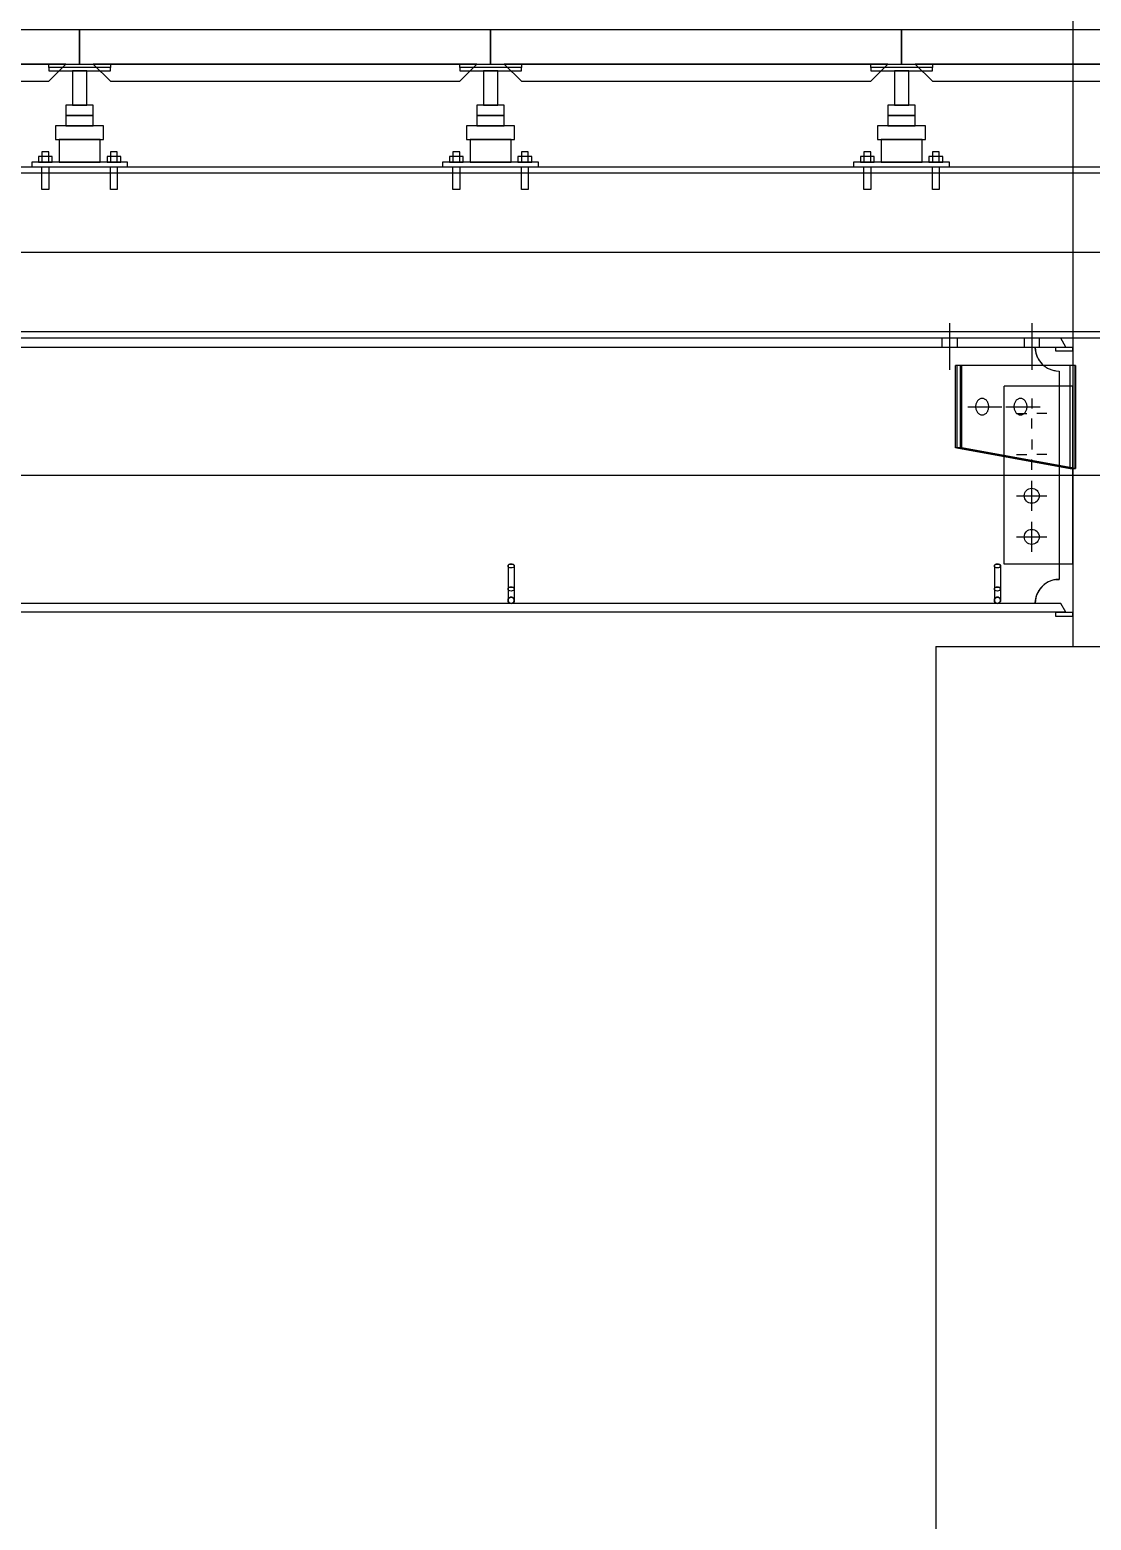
# Model space of a CAD drawing. Header units: millimetres. Extents: x -32710 to 654186, y -254124 to 420220.
# Drawn here: x 245727 to 247277, y 383775 to 385950 of the extents above; entities that cross this region are included whole.
import ezdxf

# ---------------------------------------------------------------- set-up
doc = ezdxf.new("R2010")
doc.units = ezdxf.units.MM
doc.header["$LTSCALE"] = 1000
for name, pattern in [('DXK_LINE_DOT2', [3.9198, 1.9599, -1.9599]), ('DXK_LINE_DOT3', [5.9187, 2.979, -0.9799, 0.9799, -0.9799]), ('TPH12-SEC-@E$0$CENTERK5', [6.916, 6.667, -0.083, 0.083, -0.083])]:
    doc.linetypes.add(name, pattern=pattern)
for name, color, linetype in [('MD-20250424-增加TRAY與FS主管位置調整', 7, 'Continuous'), ('Raised Floor', 1, 'Continuous'), ('TPH12-SEC-@E$0$H-SIN', 252, 'TPH12-SEC-@E$0$CENTERK5'), ('TPH12-SEC-@E$0$STEEL3', 252, 'Continuous'), ('TPH12-SEC-@E$0$SUGATA3', 252, 'Continuous')]:
    doc.layers.add(name, color=color, linetype=linetype)

# ---------------------------------------------------------------- blocks, each defined once
blk = doc.blocks.new('TPH12-SEC-@E')
at = {"layer": 'TPH12-SEC-@E$0$H-SIN'}
blk.add_line((274800, 385950), (45200, 385950), dxfattribs=at)
at = {"layer": 'TPH12-SEC-@E$0$STEEL3'}
blk.add_line((247250, 393725), (247250, 385050), dxfattribs=at)
at = {"layer": 'TPH12-SEC-@E$0$SUGATA3'}
for q in [(247050, 383200), (248150, 385050)]:
    blk.add_line((247050, 385050), q, dxfattribs=at)
blk = doc.blocks.new('A$C62b8fcb1')
at = {"color": 8, "linetype": 'Continuous'}
for p, q in [((-32895, 2534), (-24505, 2534)), ((-24505, 2525), (-32895, 2525)), ((-25030, 2306), (-25030, 2238)), ((-24910, 2306), (-24910, 2238)), ((-24620, 2293), (-32780, 2293)), ((-24620, 2284), (-27200, 2284)), ((-24867.5, 2284), (-27182.5, 2284)), ((-25041, 2284), (-25041, 2271)), ((-25019, 2284), (-25019, 2271)), ((-24921, 2284), (-24921, 2271)), ((-24899, 2284), (-24899, 2271)), ((-24860, 2271), (-24867.5, 2284)), ((-27190, 2271), (-24860, 2271)), ((-24905, 2271), (-24904.6, 2266)), ((-24875, 2265), (-24875, 2271)), ((-24875, 2271), (-24850, 2271)), ((-24850, 2265), (-24875, 2265)), ((-25021.5, 2124), (-25021.5, 2244)), ((-24846.5, 2244), (-25021.5, 2244)), ((-25014.3, 2244), (-25014.3, 2124)), ((-24846.5, 2094), (-24846.5, 2244)), ((-24998.5, 2184), (-24953.5, 2184)), ((-24991.7, 2186.3), (-24991.9, 2185.2)), ((-24991.9, 2185.2), (-24991.9, 2184)), ((-24991.9, 2184), (-24991.9, 2182.8)), ((-24991.9, 2182.8), (-24991.7, 2181.7)), ((-24991.5, 2187.5), (-24991.7, 2186.3)), ((-24991.7, 2181.7), (-24991.5, 2180.5)), ((-24991.2, 2188.6), (-24991.5, 2187.5)), ((-24991.5, 2180.5), (-24991.2, 2179.4)), ((-24990.8, 2189.7), (-24991.2, 2188.6)), ((-24991.2, 2179.4), (-24990.8, 2178.3)), ((-24990.3, 2190.7), (-24990.8, 2189.7)), ((-24990.8, 2178.3), (-24990.3, 2177.3)), ((-24989.7, 2191.6), (-24990.3, 2190.7)), ((-24990.3, 2177.3), (-24989.7, 2176.4)), ((-24989.1, 2192.5), (-24989.7, 2191.6)), ((-24989.7, 2176.4), (-24989.1, 2175.5)), ((-24988.4, 2193.3), (-24989.1, 2192.5)), ((-24989.1, 2175.5), (-24988.4, 2174.7)), ((-24987.7, 2194), (-24988.4, 2193.3)), ((-24986.8, 2194.6), (-24987.7, 2194)), ((-24986, 2195.1), (-24986.8, 2194.6)), ((-24985.1, 2195.5), (-24986, 2195.1)), ((-24984.2, 2195.8), (-24985.1, 2195.5)), ((-24983.3, 2195.9), (-24984.2, 2195.8)), ((-24982.3, 2196), (-24983.3, 2195.9)), ((-24981.4, 2195.9), (-24982.3, 2196)), ((-24980.5, 2195.8), (-24981.4, 2195.9)), ((-24979.5, 2195.5), (-24980.5, 2195.8)), ((-24978.7, 2195.1), (-24979.5, 2195.5)), ((-24977.8, 2194.6), (-24978.7, 2195.1)), ((-24977, 2194), (-24977.8, 2194.6)), ((-24976.2, 2193.3), (-24977, 2194)), ((-24975.5, 2192.5), (-24976.2, 2193.3)), ((-24976.2, 2174.7), (-24975.5, 2175.5)), ((-24974.9, 2191.6), (-24975.5, 2192.5)), ((-24975.5, 2175.5), (-24974.9, 2176.4)), ((-24974.3, 2190.7), (-24974.9, 2191.6)), ((-24974.9, 2176.4), (-24974.3, 2177.3)), ((-24973.9, 2189.7), (-24974.3, 2190.7)), ((-24974.3, 2177.3), (-24973.9, 2178.3)), ((-24973.5, 2188.6), (-24973.9, 2189.7)), ((-24973.9, 2178.3), (-24973.5, 2179.4)), ((-24973.1, 2187.5), (-24973.5, 2188.6)), ((-24973.5, 2179.4), (-24973.1, 2180.5)), ((-24972.9, 2186.3), (-24973.1, 2187.5)), ((-24973.1, 2180.5), (-24972.9, 2181.7)), ((-24972.8, 2185.2), (-24972.9, 2186.3)), ((-24972.9, 2181.7), (-24972.8, 2182.8)), ((-24972.7, 2184), (-24972.8, 2185.2)), ((-24972.8, 2182.8), (-24972.7, 2184)), ((-24942.5, 2184), (-24897.5, 2184)), ((-24935.9, 2185.2), (-24936, 2184)), ((-24936, 2184), (-24935.9, 2182.8)), ((-24935.8, 2186.3), (-24935.9, 2185.2)), ((-24935.9, 2182.8), (-24935.8, 2181.7)), ((-24935.6, 2187.5), (-24935.8, 2186.3)), ((-24935.8, 2181.7), (-24935.6, 2180.5)), ((-24935.2, 2188.6), (-24935.6, 2187.5)), ((-24935.6, 2180.5), (-24935.2, 2179.4)), ((-24934.8, 2189.7), (-24935.2, 2188.6)), ((-24935.2, 2179.4), (-24934.8, 2178.3)), ((-24934.4, 2190.7), (-24934.8, 2189.7)), ((-24934.8, 2178.3), (-24934.4, 2177.3)), ((-24933.8, 2191.6), (-24934.4, 2190.7)), ((-24934.4, 2177.3), (-24933.8, 2176.4)), ((-24933.2, 2192.5), (-24933.8, 2191.6)), ((-24933.8, 2176.4), (-24933.2, 2175.5)), ((-24932.5, 2193.3), (-24933.2, 2192.5)), ((-24933.2, 2175.5), (-24932.5, 2174.7)), ((-24931.7, 2194), (-24932.5, 2193.3)), ((-24930.9, 2194.6), (-24931.7, 2194)), ((-24930, 2195.1), (-24930.9, 2194.6)), ((-24929.2, 2195.5), (-24930, 2195.1)), ((-24928.2, 2195.8), (-24929.2, 2195.5)), ((-24927.3, 2195.9), (-24928.2, 2195.8)), ((-24926.4, 2196), (-24927.3, 2195.9)), ((-24925.4, 2195.9), (-24926.4, 2196)), ((-24924.5, 2195.8), (-24925.4, 2195.9)), ((-24923.6, 2195.5), (-24924.5, 2195.8)), ((-24922.7, 2195.1), (-24923.6, 2195.5)), ((-24921.9, 2194.6), (-24922.7, 2195.1)), ((-24921.1, 2194), (-24921.9, 2194.6)), ((-24920.3, 2193.3), (-24921.1, 2194)), ((-24919.6, 2192.5), (-24920.3, 2193.3)), ((-24920.3, 2174.7), (-24919.6, 2175.5)), ((-24919, 2191.6), (-24919.6, 2192.5)), ((-24919.6, 2175.5), (-24919, 2176.4)), ((-24918.4, 2190.7), (-24919, 2191.6)), ((-24919, 2176.4), (-24918.4, 2177.3)), ((-24917.9, 2189.7), (-24918.4, 2190.7)), ((-24918.4, 2177.3), (-24917.9, 2178.3)), ((-24917.5, 2188.6), (-24917.9, 2189.7)), ((-24917.9, 2178.3), (-24917.5, 2179.4)), ((-24917.2, 2187.5), (-24917.5, 2188.6)), ((-24917.5, 2179.4), (-24917.2, 2180.5)), ((-24917, 2186.3), (-24917.2, 2187.5)), ((-24917.2, 2180.5), (-24917, 2181.7)), ((-24916.8, 2185.2), (-24917, 2186.3)), ((-24917, 2181.7), (-24916.8, 2182.8)), ((-24916.8, 2184), (-24916.8, 2185.2)), ((-24916.8, 2182.8), (-24916.8, 2184)), ((-24910, 2196), (-24910, 2181.3)), ((-24988.4, 2174.7), (-24987.7, 2174)), ((-24987.7, 2174), (-24986.8, 2173.4)), ((-24986.8, 2173.4), (-24986, 2172.9)), ((-24986, 2172.9), (-24985.1, 2172.5)), ((-24985.1, 2172.5), (-24984.2, 2172.2)), ((-24984.2, 2172.2), (-24983.3, 2172.1)), ((-24983.3, 2172.1), (-24982.3, 2172)), ((-24982.3, 2172), (-24981.4, 2172.1)), ((-24981.4, 2172.1), (-24980.5, 2172.2)), ((-24980.5, 2172.2), (-24979.5, 2172.5)), ((-24979.5, 2172.5), (-24978.7, 2172.9)), ((-24978.7, 2172.9), (-24977.8, 2173.4)), ((-24977.8, 2173.4), (-24977, 2174)), ((-24977, 2174), (-24976.2, 2174.7)), ((-24932.5, 2174.7), (-24931.7, 2174)), ((-24932, 2174), (-24917.3, 2174)), ((-24931.7, 2174), (-24930.9, 2173.4)), ((-24930.9, 2173.4), (-24930, 2172.9)), ((-24930, 2172.9), (-24929.2, 2172.5)), ((-24929.2, 2172.5), (-24928.2, 2172.2)), ((-24928.2, 2172.2), (-24927.3, 2172.1)), ((-24927.3, 2172.1), (-24926.4, 2172)), ((-24926.4, 2172), (-24925.4, 2172.1)), ((-24925.4, 2172.1), (-24924.5, 2172.2)), ((-24924.5, 2172.2), (-24923.6, 2172.5)), ((-24923.6, 2172.5), (-24922.7, 2172.9)), ((-24922.7, 2172.9), (-24921.9, 2173.4)), ((-24921.9, 2173.4), (-24921.1, 2174)), ((-24921.1, 2174), (-24920.3, 2174.7)), ((-24910, 2152), (-24910, 2166.7)), ((-24888, 2174), (-24902.7, 2174)), ((-24910, 2136), (-24910, 2121.3)), ((-25014.3, 2124), (-25021.5, 2124)), ((-24853.7, 2094), (-25021.5, 2124)), ((-25014.3, 2124), (-24846.5, 2094)), ((-24932, 2114), (-24917.3, 2114)), ((-24888, 2114), (-24902.7, 2114)), ((-24910, 2092), (-24910, 2106.7)), ((-24870, 2096.9), (-24870, 1932)), ((-24846.5, 2094), (-24853.7, 2094)), ((-24910, 2032), (-24910, 2076)), ((-24932, 2054), (-24888, 2054)), ((-24910, 1972), (-24910, 2016)), ((-24932, 1994), (-24888, 1994)), ((-25674.5, 1951.5), (-25674.2, 1952.6)), ((-25674.5, 1951.5), (-25674.5, 1901.5)), ((-25674.2, 1952.6), (-25673.2, 1953.5)), ((-25673.2, 1953.5), (-25671.7, 1954.2)), ((-25671.7, 1954.2), (-25670, 1954.4)), ((-25670, 1954.4), (-25668.3, 1954.2)), ((-25668.3, 1954.2), (-25666.8, 1953.5)), ((-25666.8, 1953.5), (-25665.8, 1952.6)), ((-25665.8, 1952.6), (-25665.5, 1951.5)), ((-25665.5, 1951.5), (-25665.5, 1901.5)), ((-24964.5, 1951.5), (-24964.2, 1952.6)), ((-24964.5, 1951.5), (-24964.5, 1901.5)), ((-24964.2, 1952.6), (-24963.2, 1953.5)), ((-24963.2, 1953.5), (-24961.7, 1954.2)), ((-24961.7, 1954.2), (-24960, 1954.4)), ((-24960, 1954.4), (-24958.3, 1954.2)), ((-24958.3, 1954.2), (-24956.8, 1953.5)), ((-24956.8, 1953.5), (-24955.8, 1952.6)), ((-24955.8, 1952.6), (-24955.5, 1951.5)), ((-24955.5, 1951.5), (-24955.5, 1901.5)), ((-24850, 1954), (-24870, 1954)), ((-25674.5, 1917.9), (-25674.2, 1919)), ((-25674.2, 1919), (-25673.2, 1920)), ((-25673.2, 1920), (-25671.7, 1920.6)), ((-25671.7, 1920.6), (-25670, 1920.8)), ((-25670, 1920.8), (-25668.3, 1920.6)), ((-25668.3, 1920.6), (-25666.8, 1920)), ((-25666.8, 1920), (-25665.8, 1919)), ((-25665.8, 1919), (-25665.5, 1917.9)), ((-24964.5, 1917.9), (-24964.2, 1919)), ((-24964.2, 1919), (-24963.2, 1920)), ((-24963.2, 1920), (-24961.7, 1920.6)), ((-24961.7, 1920.6), (-24960, 1920.8)), ((-24960, 1920.8), (-24958.3, 1920.6)), ((-24958.3, 1920.6), (-24956.8, 1920)), ((-24956.8, 1920), (-24955.8, 1919)), ((-24955.8, 1919), (-24955.5, 1917.9)), ((-24870, 1932), (-24875, 1931.6)), ((-24867.5, 1897), (-27182.5, 1897)), ((-25674.2, 1899.8), (-25674.5, 1901.5)), ((-25673.2, 1898.3), (-25674.2, 1899.8)), ((-25671.7, 1897.3), (-25673.2, 1898.3)), ((-25670, 1897), (-25671.7, 1897.3)), ((-25668.3, 1897.3), (-25670, 1897)), ((-25666.8, 1898.3), (-25668.3, 1897.3)), ((-25665.8, 1899.8), (-25666.8, 1898.3)), ((-25665.5, 1901.5), (-25665.8, 1899.8)), ((-24964.2, 1899.8), (-24964.5, 1901.5)), ((-24963.2, 1898.3), (-24964.2, 1899.8)), ((-24961.7, 1897.3), (-24963.2, 1898.3)), ((-24960, 1897), (-24961.7, 1897.3)), ((-24958.3, 1897.3), (-24960, 1897)), ((-24956.8, 1898.3), (-24958.3, 1897.3)), ((-24955.8, 1899.8), (-24956.8, 1898.3)), ((-24955.5, 1901.5), (-24955.8, 1899.8)), ((-24904.6, 1902), (-24905, 1897)), ((-24860, 1884), (-24867.5, 1897)), ((-24860, 1884), (-27190, 1884)), ((-24875, 1878), (-24875, 1884)), ((-24875, 1884), (-24850, 1884)), ((-24850, 1878), (-24875, 1878))]:
    blk.add_line(p, q, dxfattribs=at)
at = {"color": 8, "linetype": 'DXK_LINE_DOT2'}
for p, q in [((-32895, 2534), (-24505, 2534)), ((-24505, 2525), (-32895, 2525)), ((-24620, 2293), (-32780, 2293)), ((-24620, 2284), (-24867.5, 2284)), ((-24904.6, 2266), (-24905, 2271)), ((-24850, 2265), (-24850, 2271)), ((-25019.4, 2244), (-25019.4, 2124)), ((-24846.3, 2244), (-25019.4, 2244)), ((-25012, 2124), (-25012, 2244)), ((-24853.7, 2094), (-24853.7, 2244)), ((-24846.3, 2244), (-24846.3, 2094)), ((-24875, 2236.4), (-24870, 2236)), ((-24870, 2236), (-24870, 2096.9)), ((-24950, 1954), (-24950, 2214)), ((-24850, 2214), (-24950, 2214)), ((-24850, 1954), (-24850, 2214)), ((-25003.1, 2184), (-24957.1, 2184)), ((-24947.9, 2184), (-24901.9, 2184)), ((-25019.4, 2124), (-24853.7, 2094)), ((-25019.4, 2124), (-25012, 2124)), ((-24846.3, 2094), (-25012, 2124)), ((-24853.7, 2094), (-24846.3, 2094)), ((-25674.2, 1952.6), (-25674.5, 1951.5)), ((-25674.5, 1951.5), (-25674.5, 1901.5)), ((-25674.2, 1950.4), (-25674.5, 1951.5)), ((-25673.2, 1953.5), (-25674.2, 1952.6)), ((-25673.2, 1949.5), (-25674.2, 1950.4)), ((-25671.7, 1954.2), (-25673.2, 1953.5)), ((-25671.7, 1948.8), (-25673.2, 1949.5)), ((-25670, 1954.4), (-25671.7, 1954.2)), ((-25670, 1948.6), (-25671.7, 1948.8)), ((-25668.3, 1954.2), (-25670, 1954.4)), ((-25668.3, 1948.8), (-25670, 1948.6)), ((-25666.8, 1953.5), (-25668.3, 1954.2)), ((-25666.8, 1949.5), (-25668.3, 1948.8)), ((-25665.8, 1952.6), (-25666.8, 1953.5)), ((-25665.8, 1950.4), (-25666.8, 1949.5)), ((-25665.5, 1951.5), (-25665.8, 1952.6)), ((-25665.5, 1951.5), (-25665.8, 1950.4)), ((-25665.5, 1951.5), (-25665.5, 1901.5)), ((-24964.2, 1952.6), (-24964.5, 1951.5)), ((-24964.2, 1950.4), (-24964.5, 1951.5)), ((-24964.5, 1951.5), (-24964.5, 1901.5)), ((-24963.2, 1953.5), (-24964.2, 1952.6)), ((-24963.2, 1949.5), (-24964.2, 1950.4)), ((-24961.7, 1954.2), (-24963.2, 1953.5)), ((-24961.7, 1948.8), (-24963.2, 1949.5)), ((-24960, 1954.4), (-24961.7, 1954.2)), ((-24960, 1948.6), (-24961.7, 1948.8)), ((-24958.3, 1954.2), (-24960, 1954.4)), ((-24958.3, 1948.8), (-24960, 1948.6)), ((-24956.8, 1953.5), (-24958.3, 1954.2)), ((-24956.8, 1949.5), (-24958.3, 1948.8)), ((-24955.8, 1952.6), (-24956.8, 1953.5)), ((-24955.8, 1950.4), (-24956.8, 1949.5)), ((-24955.5, 1951.5), (-24955.8, 1952.6)), ((-24955.5, 1951.5), (-24955.8, 1950.4)), ((-24955.5, 1951.5), (-24955.5, 1901.5)), ((-24870, 1954), (-24950, 1954)), ((-25674.2, 1919), (-25674.5, 1917.9)), ((-25674.2, 1916.8), (-25674.5, 1917.9)), ((-25673.2, 1920), (-25674.2, 1919)), ((-25673.2, 1915.9), (-25674.2, 1916.8)), ((-25671.7, 1920.6), (-25673.2, 1920)), ((-25671.7, 1915.3), (-25673.2, 1915.9)), ((-25670, 1920.8), (-25671.7, 1920.6)), ((-25670, 1915), (-25671.7, 1915.3)), ((-25668.3, 1920.6), (-25670, 1920.8)), ((-25668.3, 1915.3), (-25670, 1915)), ((-25666.8, 1920), (-25668.3, 1920.6)), ((-25666.8, 1915.9), (-25668.3, 1915.3)), ((-25665.8, 1919), (-25666.8, 1920)), ((-25665.8, 1916.8), (-25666.8, 1915.9)), ((-25665.5, 1917.9), (-25665.8, 1919)), ((-25665.5, 1917.9), (-25665.8, 1916.8)), ((-24964.2, 1919), (-24964.5, 1917.9)), ((-24964.2, 1916.8), (-24964.5, 1917.9)), ((-24963.2, 1920), (-24964.2, 1919)), ((-24963.2, 1915.9), (-24964.2, 1916.8)), ((-24961.7, 1920.6), (-24963.2, 1920)), ((-24961.7, 1915.3), (-24963.2, 1915.9)), ((-24960, 1920.8), (-24961.7, 1920.6)), ((-24960, 1915), (-24961.7, 1915.3)), ((-24958.3, 1920.6), (-24960, 1920.8)), ((-24958.3, 1915.3), (-24960, 1915)), ((-24956.8, 1920), (-24958.3, 1920.6)), ((-24956.8, 1915.9), (-24958.3, 1915.3)), ((-24955.8, 1919), (-24956.8, 1920)), ((-24955.8, 1916.8), (-24956.8, 1915.9)), ((-24955.5, 1917.9), (-24955.8, 1919)), ((-24955.5, 1917.9), (-24955.8, 1916.8)), ((-24875, 1931.6), (-24870, 1932)), ((-25674.5, 1901.5), (-25674.2, 1903.2)), ((-25674.5, 1901.5), (-25674.2, 1899.8)), ((-25674.2, 1903.2), (-25673.2, 1904.7)), ((-25674.2, 1899.8), (-25673.2, 1898.3)), ((-25673.2, 1904.7), (-25671.7, 1905.7)), ((-25673.2, 1898.3), (-25671.7, 1897.3)), ((-25671.7, 1905.7), (-25670, 1906)), ((-25671.7, 1897.3), (-25670, 1897)), ((-25670, 1906), (-25668.3, 1905.7)), ((-25670, 1897), (-25668.3, 1897.3)), ((-25668.1, 1905.6), (-25668.3, 1905.7)), ((-25668.3, 1905.7), (-25668.1, 1905.6)), ((-25668.3, 1897.3), (-25666.8, 1898.3)), ((-25668.1, 1905.6), (-25666.8, 1904.7)), ((-25666.8, 1904.7), (-25665.8, 1903.2)), ((-25666.8, 1898.3), (-25665.8, 1899.8)), ((-25665.8, 1903.2), (-25665.5, 1901.5)), ((-25665.8, 1899.8), (-25665.5, 1901.5)), ((-24964.5, 1901.5), (-24964.2, 1903.2)), ((-24964.5, 1901.5), (-24964.2, 1899.8)), ((-24964.2, 1903.2), (-24963.2, 1904.7)), ((-24964.2, 1899.8), (-24963.2, 1898.3)), ((-24963.2, 1904.7), (-24961.7, 1905.7)), ((-24963.2, 1898.3), (-24961.7, 1897.3)), ((-24961.7, 1905.7), (-24960, 1906)), ((-24961.7, 1897.3), (-24960, 1897)), ((-24960, 1906), (-24958.3, 1905.7)), ((-24960, 1897), (-24958.3, 1897.3)), ((-24958.3, 1905.7), (-24958.1, 1905.6)), ((-24958.1, 1905.6), (-24958.3, 1905.7)), ((-24958.3, 1897.3), (-24956.8, 1898.3)), ((-24958.1, 1905.6), (-24956.8, 1904.7)), ((-24956.8, 1904.7), (-24955.8, 1903.2)), ((-24956.8, 1898.3), (-24955.8, 1899.8)), ((-24955.8, 1903.2), (-24955.5, 1901.5)), ((-24955.8, 1899.8), (-24955.5, 1901.5)), ((-24905, 1897), (-24904.6, 1902)), ((-24850, 1878), (-24850, 1884))]:
    blk.add_line(p, q, dxfattribs=at)
at = {"color": 8, "linetype": 'DXK_LINE_DOT3'}
for p, q in [((-24800, 2409), (-33200, 2409)), ((-26850, 2084), (-24407, 2084))]:
    blk.add_line(p, q, dxfattribs=at)
at = {"color": 8, "linetype": 'Continuous'}
for centre in [(-24910, 2054), (-24910, 1994)]:
    blk.add_circle(centre, 11, dxfattribs=at)
for centre, start, end in [((-24870, 2271), 188.1818, 230.5886), ((-24870, 1897), 98.1818, 171.8182)]:
    blk.add_arc(centre, 35, start, end, dxfattribs=at)
at = {"color": 8, "linetype": 'DXK_LINE_DOT2'}
for centre, radius, start, end in [((-24870, 2271), 35, 188.1818, 261.8182), ((-24870, 1897), 35, 98.1818, 171.8182), ((-25670, 1901.5), 4.5, 90, 270), ((-25670, 1901.5), 4.5, 270, 90), ((-24960, 1901.5), 4.5, 90, 270), ((-24960, 1901.5), 4.5, 270, 90)]:
    blk.add_arc(centre, radius, start, end, dxfattribs=at)

msp = doc.modelspace()

# ---------------------------------------------------------------- linework, layer by layer
at = {"layer": 'Raised Floor'}
for points in [[(245800, 385950), (245200, 385950), (245200, 385900), (245800, 385900)], [(246400, 385950), (245800, 385950), (245800, 385900), (246400, 385900)], [(247000, 385950), (246400, 385950), (246400, 385900), (247000, 385900)], [(247600, 385950), (247000, 385950), (247000, 385900), (247600, 385900)], [(245245, 385875), (245755, 385875), (245780, 385900), (245220, 385900)], [(245755, 385900), (245845, 385900), (245845, 385895), (245755, 385895)], [(245755, 385900), (245845, 385900), (245845, 385895), (245755, 385895)], [(245755, 385890), (245845, 385890), (245845, 385895), (245755, 385895)], [(245755, 385890), (245845, 385890), (245845, 385895), (245755, 385895)], [(245810.5, 385890), (245789.5, 385890), (245789.5, 385840), (245810.5, 385840)], [(245810.5, 385890), (245789.5, 385890), (245789.5, 385840), (245810.5, 385840)], [(245845, 385875), (246355, 385875), (246380, 385900), (245820, 385900)], [(246355, 385900), (246445, 385900), (246445, 385895), (246355, 385895)], [(246355, 385890), (246445, 385890), (246445, 385895), (246355, 385895)], [(246410.5, 385890), (246389.5, 385890), (246389.5, 385840), (246410.5, 385840)], [(246445, 385875), (246955, 385875), (246980, 385900), (246420, 385900)], [(246955, 385900), (247045, 385900), (247045, 385895), (246955, 385895)], [(246955, 385900), (247045, 385900), (247045, 385895), (246955, 385895)], [(246955, 385890), (247045, 385890), (247045, 385895), (246955, 385895)], [(246955, 385890), (247045, 385890), (247045, 385895), (246955, 385895)], [(247010.5, 385890), (246989.5, 385890), (246989.5, 385840), (247010.5, 385840)], [(247010.5, 385890), (246989.5, 385890), (246989.5, 385840), (247010.5, 385840)], [(247045, 385875), (247555, 385875), (247580, 385900), (247020, 385900)], [(245820, 385840), (245780, 385840), (245780, 385825), (245820, 385825)], [(245820, 385840), (245780, 385840), (245780, 385825), (245820, 385825)], [(245820, 385825), (245780, 385825), (245780, 385810), (245820, 385810)], [(245820, 385825), (245780, 385825), (245780, 385810), (245820, 385810)], [(246420, 385840), (246380, 385840), (246380, 385825), (246420, 385825)], [(246420, 385825), (246380, 385825), (246380, 385810), (246420, 385810)], [(247020, 385840), (246980, 385840), (246980, 385825), (247020, 385825)], [(247020, 385840), (246980, 385840), (246980, 385825), (247020, 385825)], [(247020, 385825), (246980, 385825), (246980, 385810), (247020, 385810)], [(247020, 385825), (246980, 385825), (246980, 385810), (247020, 385810)], [(245835, 385810), (245765, 385810), (245765, 385790), (245835, 385790)], [(245835, 385810), (245765, 385810), (245765, 385790), (245835, 385790)], [(246435, 385810), (246365, 385810), (246365, 385790), (246435, 385790)], [(247035, 385810), (246965, 385810), (246965, 385790), (247035, 385790)], [(247035, 385810), (246965, 385810), (246965, 385790), (247035, 385790)], [(245830, 385790), (245770, 385790), (245770, 385757), (245830, 385757)], [(245830, 385790), (245770, 385790), (245770, 385757), (245830, 385757)], [(246430, 385790), (246370, 385790), (246370, 385757), (246430, 385757)], [(247030, 385790), (246970, 385790), (246970, 385757), (247030, 385757)], [(247030, 385790), (246970, 385790), (246970, 385757), (247030, 385757)], [(245760, 385765), (245740, 385765), (245740, 385757), (245760, 385757)], [(245760, 385765), (245740, 385765), (245740, 385757), (245760, 385757)], [(245755, 385772), (245745, 385772), (245745, 385757), (245755, 385757)], [(245755, 385772), (245745, 385772), (245745, 385757), (245755, 385757)], [(245860, 385765), (245840, 385765), (245840, 385757), (245860, 385757)], [(245860, 385765), (245840, 385765), (245840, 385757), (245860, 385757)], [(245855, 385772), (245845, 385772), (245845, 385757), (245855, 385757)], [(245855, 385772), (245845, 385772), (245845, 385757), (245855, 385757)], [(246360, 385765), (246340, 385765), (246340, 385757), (246360, 385757)], [(246355, 385772), (246345, 385772), (246345, 385757), (246355, 385757)], [(246460, 385765), (246440, 385765), (246440, 385757), (246460, 385757)], [(246455, 385772), (246445, 385772), (246445, 385757), (246455, 385757)], [(246960, 385765), (246940, 385765), (246940, 385757), (246960, 385757)], [(246960, 385765), (246940, 385765), (246940, 385757), (246960, 385757)], [(246955, 385772), (246945, 385772), (246945, 385757), (246955, 385757)], [(246955, 385772), (246945, 385772), (246945, 385757), (246955, 385757)], [(247060, 385765), (247040, 385765), (247040, 385757), (247060, 385757)], [(247060, 385765), (247040, 385765), (247040, 385757), (247060, 385757)], [(247055, 385772), (247045, 385772), (247045, 385757), (247055, 385757)], [(247055, 385772), (247045, 385772), (247045, 385757), (247055, 385757)], [(245730, 385750), (245870, 385750), (245870, 385757), (245730, 385757)], [(245730, 385750), (245870, 385750), (245870, 385757), (245730, 385757)], [(245755, 385717), (245745, 385717), (245745, 385750), (245755, 385750)], [(245755, 385717), (245745, 385717), (245745, 385750), (245755, 385750)], [(245855, 385717), (245845, 385717), (245845, 385750), (245855, 385750)], [(245855, 385717), (245845, 385717), (245845, 385750), (245855, 385750)], [(246330, 385750), (246470, 385750), (246470, 385757), (246330, 385757)], [(246355, 385717), (246345, 385717), (246345, 385750), (246355, 385750)], [(246455, 385717), (246445, 385717), (246445, 385750), (246455, 385750)], [(246930, 385750), (247070, 385750), (247070, 385757), (246930, 385757)], [(246930, 385750), (247070, 385750), (247070, 385757), (246930, 385757)], [(246955, 385717), (246945, 385717), (246945, 385750), (246955, 385750)], [(246955, 385717), (246945, 385717), (246945, 385750), (246955, 385750)], [(247055, 385717), (247045, 385717), (247045, 385750), (247055, 385750)], [(247055, 385717), (247045, 385717), (247045, 385750), (247055, 385750)]]:
    msp.add_lwpolyline(points, close=True, dxfattribs=at)

# ---------------------------------------------------------------- block references
msp.add_blockref('TPH12-SEC-@E', (0, 0))
at = {"layer": 'MD-20250424-增加TRAY與FS主管位置調整'}
msp.add_blockref('A$C62b8fcb1', (272100, 383216), dxfattribs=at)

doc.saveas('drawing.dxf')
